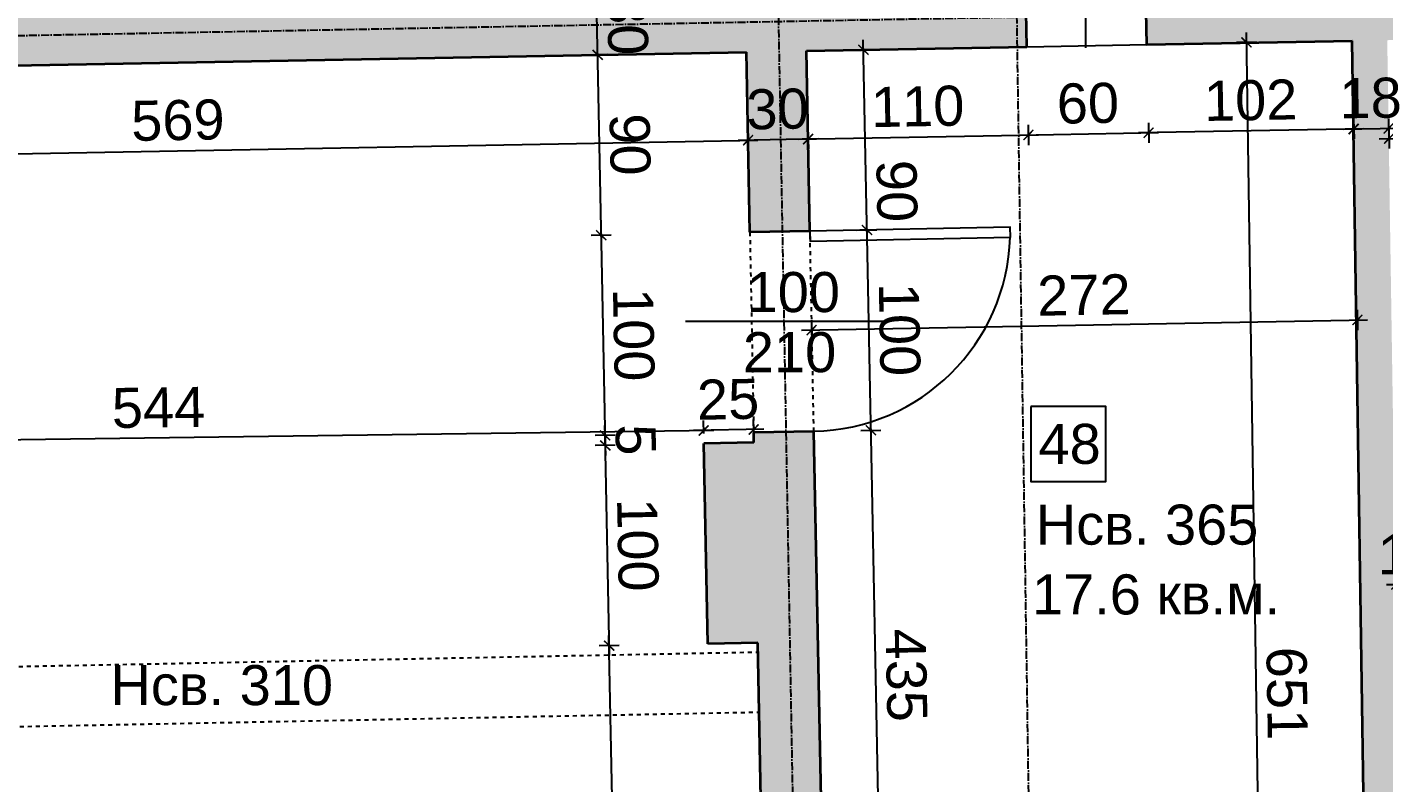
# Model space of a CAD drawing. Header units: inches. Extents: x -72385 to 39588, y -6525 to 66685.
# Drawn here: x -41456 to -40779, y 13448 to 13826 of the extents above; entities that cross this region are included whole.
import ezdxf

# ---------------------------------------------------------------- set-up
doc = ezdxf.new("R2010")
doc.units = ezdxf.units.IN
doc.header["$MEASUREMENT"] = 0
doc.linetypes.add('DashDot', pattern=[0.6, 0.4, -0.1, 0, -0.1])
doc.linetypes.add('Hidden', pattern=[0.4, 0.2, -0.2])
for name, color, linetype, lineweight in [('Врати', 251, 'Continuous', 25), ('Изгледни линии', 253, 'Continuous', 25), ('Линия на разрез', 252, 'DashDot', 25), ('Надписи Hсв', 252, 'Continuous', 25), ('Надписи врати', 252, 'Continuous', 25), ('Надписи коти външни', 252, 'Continuous', 25), ('Надписи коти вътрешни', 252, 'Continuous', 25), ('Надписи номера на пом.', 252, 'Continuous', 25), ('Надписи площ', 252, 'Continuous', 25), ('Надписи прозорци', 252, 'Continuous', 25), ('Оси', 252, 'DashDot', 25), ('Пунктир', 253, 'Hidden', 25), ('Разрезни линии', 7, 'Continuous', 35), ('Щрих стени', 254, 'Continuous', 25)]:
    doc.layers.add(name, color=color, linetype=linetype, lineweight=lineweight)
doc.styles.add('Arial Regular', font='arial.ttf')
doc.styles.get("Standard").update_dxf_attribs({"font": 'arial.ttf'})
doc.dimstyles.new('Annotative', dxfattribs={"dimscale": 0, "dimtxt": 20, "dimasz": 5, "dimexe": 5, "dimexo": 5, "dimgap": 5, "dimtad": 1, "dimdec": 0, "dimzin": 0, "dimdsep": 46, "dimtxsty": 'Standard', "dimblk": 'ARCHTICK', "dimcen": 5, "dimdle": 5, "dimadec": 0, "dimazin": 0, "dimtfac": 1, "dimtdec": 0, "dimtofl": 0, "dimtmove": 0, "dimatfit": 3, "dimldrblk": 'ARCHTICK', "dimfxl": 5, "dimfxlon": 1, "dimtolj": 1, "dimtzin": 0, "dimarcsym": 1})

# ---------------------------------------------------------------- blocks, each defined once
blk = doc.blocks.new('_ArchTick')
at = {"color": 0, "linetype": 'ByBlock', "const_width": 0.15}
blk.add_lwpolyline([(-0.5, -0.5), (0.5, 0.5)], dxfattribs=at)
blk = doc.blocks.new('*D3416')
at = {"layer": 'Defpoints', "color": 0, "ltscale": 50, "transparency": 16777216}
for p in [(-41063.28, 13623.93), (-41034.61, 13624.5), (-41054.6, 13188.74)]:
    blk.add_point(p, dxfattribs=at)
at = {"layer": 'Надписи коти вътрешни', "color": 0, "lineweight": -2, "ltscale": 50, "transparency": 16777216}
for p, q in [((-41025.84, 13184.32), (-41034.71, 13629.5)), ((-41039.61, 13624.4), (-41029.61, 13624.6)), ((-41030.94, 13189.22), (-41020.94, 13189.42))]:
    blk.add_line(p, q, dxfattribs=at)
at = {"layer": 'Надписи коти вътрешни', "color": 0, "lineweight": -2, "ltscale": 50, "transparency": 16777216, "xscale": 5, "yscale": 5, "zscale": 5}
for p, rotation in [((-41034.61, 13624.5), 91.14202416413228), ((-41025.94, 13189.32), 271.1420241641323)]:
    blk.add_blockref('_ArchTick', p, dxfattribs=dict(at, rotation=rotation))
at = {"layer": 'Надписи коти вътрешни', "color": 0, "ltscale": 50, "transparency": 16777216, "insert": (-41016.95, 13502.18), "char_height": 20, "attachment_point": 5, "rotation": 271.14202}
blk.add_mtext('\\A1;435', dxfattribs=at)
blk = doc.blocks.new('*D3423')
at = {"layer": 'Defpoints', "color": 0, "ltscale": 50, "transparency": 16777216}
for p in [(-40794.35, 13818.95), (-41066.8, 13813.9), (-40791.77, 13679.54)]:
    blk.add_point(p, dxfattribs=at)
at = {"layer": 'Надписи коти вътрешни', "color": 0, "lineweight": -2, "ltscale": 50, "transparency": 16777216}
for p, q in [((-40791.86, 13684.54), (-40791.67, 13674.54)), ((-41069.21, 13674.39), (-40786.77, 13679.63)), ((-41064.31, 13679.48), (-41064.12, 13669.49))]:
    blk.add_line(p, q, dxfattribs=at)
at = {"layer": 'Надписи коти вътрешни', "color": 0, "lineweight": -2, "ltscale": 50, "transparency": 16777216, "xscale": 5, "yscale": 5, "zscale": 5}
for p, rotation in [((-40791.77, 13679.54), 1.062315361867269), ((-41064.21, 13674.48), 181.0623153618672)]:
    blk.add_blockref('_ArchTick', p, dxfattribs=dict(at, rotation=rotation))
at = {"layer": 'Надписи коти вътрешни', "color": 0, "ltscale": 50, "transparency": 16777216, "insert": (-40928.27, 13692.05), "char_height": 20, "attachment_point": 5, "rotation": 1.06232}
blk.add_mtext('\\A1;272', dxfattribs=at)
blk = doc.blocks.new('*D3424')
at = {"layer": 'Defpoints', "color": 0, "ltscale": 50, "transparency": 16777216}
for p in [(-40847.1, 13818.15), (-40794.35, 13818.95), (-40784.49, 13168.28)]:
    blk.add_point(p, dxfattribs=at)
at = {"layer": 'Надписи коти вътрешни', "color": 0, "lineweight": -2, "ltscale": 50, "transparency": 16777216}
for p, q in [((-40837.16, 13162.48), (-40847.17, 13823.15)), ((-40842.1, 13818.23), (-40852.1, 13818.07)), ((-40832.24, 13167.55), (-40842.24, 13167.4))]:
    blk.add_line(p, q, dxfattribs=at)
at = {"layer": 'Надписи коти вътрешни', "color": 0, "lineweight": -2, "ltscale": 50, "transparency": 16777216, "xscale": 5, "yscale": 5, "zscale": 5}
for p, rotation in [((-40847.1, 13818.15), 90.86820834807364), ((-40837.24, 13167.48), 270.8682083480736)]:
    blk.add_blockref('_ArchTick', p, dxfattribs=dict(at, rotation=rotation))
at = {"layer": 'Надписи коти вътрешни', "color": 0, "ltscale": 50, "transparency": 16777216, "insert": (-40826.96, 13493.04), "char_height": 20, "attachment_point": 5, "rotation": 270.86821}
blk.add_mtext('\\A1;651', dxfattribs=at)
blk = doc.blocks.new('*D7565')
at = {"layer": 'Defpoints', "color": 0, "ltscale": 50, "transparency": 16777216}
for p in [(-40776.85, 13819.27), (-40654.84, 13821.54), (-40653.93, 13772.44)]:
    blk.add_point(p, dxfattribs=at)
at = {"layer": 'Надписи коти вътрешни', "color": 0, "lineweight": -2, "ltscale": 50, "transparency": 16777216}
for p, q in [((-40654.02, 13777.44), (-40653.83, 13767.44)), ((-40780.94, 13770.08), (-40648.93, 13772.53)), ((-40776.04, 13775.18), (-40775.85, 13765.18))]:
    blk.add_line(p, q, dxfattribs=at)
at = {"layer": 'Надписи коти вътрешни', "color": 0, "lineweight": -2, "ltscale": 50, "transparency": 16777216, "xscale": 5, "yscale": 5, "zscale": 5}
for p, rotation in [((-40775.94, 13770.18), 181.0623153618602), ((-40653.93, 13772.44), 1.062315361860234)]:
    blk.add_blockref('_ArchTick', p, dxfattribs=dict(at, rotation=rotation))
at = {"layer": 'Надписи коти вътрешни', "color": 0, "ltscale": 50, "transparency": 16777216, "insert": (-40715.21, 13786.35), "char_height": 20, "attachment_point": 5, "rotation": 1.06232}
blk.add_mtext('\\A1;122', dxfattribs=at)
blk = doc.blocks.new('*D3518')
at = {"layer": 'Defpoints', "color": 0, "ltscale": 50, "transparency": 16777216}
for p in [(-41171.03, 13811.89), (-41096.79, 13813.34), (-41095.04, 13723.33)]:
    blk.add_point(p, dxfattribs=at)
at = {"layer": 'Надписи коти вътрешни', "color": 0, "lineweight": -2, "ltscale": 50, "transparency": 16777216}
for p, q in [((-41169.17, 13716.88), (-41171.12, 13816.89)), ((-41166.03, 13811.99), (-41176.03, 13811.8)), ((-41164.27, 13721.98), (-41174.27, 13721.78))]:
    blk.add_line(p, q, dxfattribs=at)
at = {"layer": 'Надписи коти вътрешни', "color": 0, "lineweight": -2, "ltscale": 50, "transparency": 16777216, "xscale": 5, "yscale": 5, "zscale": 5}
for p, rotation in [((-41171.03, 13811.89), 91.11780323547154), ((-41169.27, 13721.88), 271.1178032354716)]:
    blk.add_blockref('_ArchTick', p, dxfattribs=dict(at, rotation=rotation))
at = {"layer": 'Надписи коти вътрешни', "color": 0, "ltscale": 50, "transparency": 16777216, "insert": (-41154.94, 13767.18), "char_height": 20, "attachment_point": 5, "rotation": 271.1178}
blk.add_mtext('\\A1;90', dxfattribs=at)
blk = doc.blocks.new('*D3519')
at = {"layer": 'Defpoints', "color": 0, "ltscale": 50, "transparency": 16777216}
for p in [(-41167.22, 13616.9), (-41117.98, 13617.86), (-41116.03, 13517.88)]:
    blk.add_point(p, dxfattribs=at)
at = {"layer": 'Надписи коти вътрешни', "color": 0, "lineweight": -2, "ltscale": 50, "transparency": 16777216}
for p, q in [((-41165.17, 13511.92), (-41167.32, 13621.9)), ((-41162.22, 13617), (-41172.22, 13616.8)), ((-41160.27, 13517.02), (-41170.27, 13516.82))]:
    blk.add_line(p, q, dxfattribs=at)
at = {"layer": 'Надписи коти вътрешни', "color": 0, "lineweight": -2, "ltscale": 50, "transparency": 16777216, "xscale": 5, "yscale": 5, "zscale": 5}
for p, rotation in [((-41167.22, 13616.9), 91.11780323548652), ((-41165.27, 13516.92), 271.1178032354865)]:
    blk.add_blockref('_ArchTick', p, dxfattribs=dict(at, rotation=rotation))
at = {"layer": 'Надписи коти вътрешни', "color": 0, "ltscale": 50, "transparency": 16777216, "insert": (-41151.04, 13567.21), "char_height": 20, "attachment_point": 5, "rotation": 271.1178}
blk.add_mtext('\\A1;100', dxfattribs=at)
blk = doc.blocks.new('*D3520')
at = {"layer": 'Defpoints', "color": 0, "ltscale": 50, "transparency": 16777216}
for p in [(-41091.04, 13518.37), (-41165.27, 13516.92), (-41084.11, 13163.44)]:
    blk.add_point(p, dxfattribs=at)
at = {"layer": 'Надписи коти вътрешни', "color": 0, "lineweight": -2, "ltscale": 50, "transparency": 16777216}
for p, q in [((-41158.25, 13156.99), (-41165.37, 13521.92)), ((-41160.27, 13517.02), (-41170.27, 13516.82)), ((-41153.35, 13162.09), (-41163.35, 13161.89))]:
    blk.add_line(p, q, dxfattribs=at)
at = {"layer": 'Надписи коти вътрешни', "color": 0, "lineweight": -2, "ltscale": 50, "transparency": 16777216, "xscale": 5, "yscale": 5, "zscale": 5}
for p, rotation in [((-41165.27, 13516.92), 91.1178032354829), ((-41158.35, 13161.99), 271.1178032354829)]:
    blk.add_blockref('_ArchTick', p, dxfattribs=dict(at, rotation=rotation))
at = {"layer": 'Надписи коти вътрешни', "color": 0, "ltscale": 50, "transparency": 16777216, "insert": (-41146.59, 13339.75), "char_height": 20, "attachment_point": 5, "rotation": 271.1178}
blk.add_mtext('\\A1;355', dxfattribs=at)
blk = doc.blocks.new('*D3521')
at = {"layer": 'Defpoints', "color": 0, "ltscale": 50, "transparency": 16777216}
for p in [(-41118.11, 13624.37), (-41117.98, 13617.86), (-41092.99, 13618.35)]:
    blk.add_point(p, dxfattribs=at)
at = {"layer": 'Надписи коти вътрешни', "color": 0, "lineweight": -2, "ltscale": 50, "transparency": 16777216}
for p, q in [((-41118.08, 13622.86), (-41118.21, 13629.37)), ((-41093.09, 13623.35), (-41093.21, 13629.86)), ((-41088.12, 13624.96), (-41123.11, 13624.27))]:
    blk.add_line(p, q, dxfattribs=at)
at = {"layer": 'Надписи коти вътрешни', "color": 0, "lineweight": -2, "ltscale": 50, "transparency": 16777216, "xscale": 5, "yscale": 5, "zscale": 5}
for p, rotation in [((-41118.11, 13624.37), 181.1178032354935), ((-41093.12, 13624.86), 1.117803235493522)]:
    blk.add_blockref('_ArchTick', p, dxfattribs=dict(at, rotation=rotation))
at = {"layer": 'Надписи коти вътрешни', "color": 0, "ltscale": 50, "transparency": 16777216, "insert": (-41105.91, 13639.82), "char_height": 20, "attachment_point": 5, "rotation": 1.1178}
blk.add_mtext('\\A1;25', dxfattribs=at)
blk = doc.blocks.new('*D3522')
at = {"layer": 'Defpoints', "color": 0, "ltscale": 50, "transparency": 16777216}
for p in [(-41661.97, 13616.82), (-41117.98, 13617.86), (-41661.88, 13610.34)]:
    blk.add_point(p, dxfattribs=at)
at = {"layer": 'Надписи коти вътрешни', "color": 0, "lineweight": -2, "ltscale": 50, "transparency": 16777216}
for p, q in [((-41118.05, 13622.86), (-41118.14, 13629.34)), ((-41113.07, 13624.41), (-41666.97, 13616.75)), ((-41661.95, 13615.34), (-41662.04, 13621.82))]:
    blk.add_line(p, q, dxfattribs=at)
at = {"layer": 'Надписи коти вътрешни', "color": 0, "lineweight": -2, "ltscale": 50, "transparency": 16777216, "xscale": 5, "yscale": 5, "zscale": 5}
for p, rotation in [((-41118.07, 13624.34), 0.7926589068166212), ((-41661.97, 13616.82), 180.7926589068166)]:
    blk.add_blockref('_ArchTick', p, dxfattribs=dict(at, rotation=rotation))
at = {"layer": 'Надписи коти вътрешни', "color": 0, "ltscale": 50, "transparency": 16777216, "insert": (-41390.23, 13635.75), "char_height": 20, "attachment_point": 5, "rotation": 0.79266}
blk.add_mtext('\\A1;544', dxfattribs=at)
blk = doc.blocks.new('*D3524')
at = {"layer": 'Defpoints', "color": 0, "ltscale": 50, "transparency": 16777216}
for p in [(-41066.8, 13813.9), (-40956.82, 13815.94), (-40956, 13771.92)]:
    blk.add_point(p, dxfattribs=at)
at = {"layer": 'Надписи коти вътрешни', "color": 0, "lineweight": -2, "ltscale": 50, "transparency": 16777216}
for p, q in [((-40956.09, 13776.92), (-40955.91, 13766.92)), ((-41070.98, 13769.79), (-40951, 13772.01)), ((-41066.07, 13774.88), (-41065.89, 13764.88))]:
    blk.add_line(p, q, dxfattribs=at)
at = {"layer": 'Надписи коти вътрешни', "color": 0, "lineweight": -2, "ltscale": 50, "transparency": 16777216, "xscale": 5, "yscale": 5, "zscale": 5}
for p, rotation in [((-41065.98, 13769.88), 181.0628680923575), ((-40956, 13771.92), 1.062868092357471)]:
    blk.add_blockref('_ArchTick', p, dxfattribs=dict(at, rotation=rotation))
at = {"layer": 'Надписи коти вътрешни', "color": 0, "ltscale": 50, "transparency": 16777216, "insert": (-41011.27, 13786.11), "char_height": 20, "attachment_point": 5, "rotation": 1.06287}
blk.add_mtext('\\A1;110', dxfattribs=at)
blk = doc.blocks.new('*D3525')
at = {"layer": 'Defpoints', "color": 0, "ltscale": 50, "transparency": 16777216}
for p in [(-40896.83, 13817.05), (-40794.35, 13818.95), (-40896.01, 13773.03)]:
    blk.add_point(p, dxfattribs=at)
at = {"layer": 'Надписи коти вътрешни', "color": 0, "lineweight": -2, "ltscale": 50, "transparency": 16777216}
for p, q in [((-40896.1, 13778.03), (-40895.92, 13768.03)), ((-40793.63, 13779.93), (-40793.44, 13769.93)), ((-40788.54, 13775.02), (-40901.01, 13772.94))]:
    blk.add_line(p, q, dxfattribs=at)
at = {"layer": 'Надписи коти вътрешни', "color": 0, "lineweight": -2, "ltscale": 50, "transparency": 16777216, "xscale": 5, "yscale": 5, "zscale": 5}
for p, rotation in [((-40896.01, 13773.03), 181.062315361856), ((-40793.54, 13774.93), 1.062315361856072)]:
    blk.add_blockref('_ArchTick', p, dxfattribs=dict(at, rotation=rotation))
at = {"layer": 'Надписи коти вътрешни', "color": 0, "ltscale": 50, "transparency": 16777216, "insert": (-40845.04, 13789.19), "char_height": 20, "attachment_point": 5, "rotation": 1.06232}
blk.add_mtext('\\A1;102', dxfattribs=at)
blk = doc.blocks.new('*D4660')
at = {"layer": 'Defpoints', "color": 0, "ltscale": 50, "transparency": 16777216}
for p in [(-40759.8, 13547.45), (-40772.3, 13518.53), (-40759.8, 13518.74)]:
    blk.add_point(p, dxfattribs=at)
at = {"layer": 'Надписи коти вътрешни', "color": 0, "lineweight": -2, "ltscale": 50, "transparency": 16777216}
for p, q in [((-40772.3, 13542.45), (-40772.3, 13552.45)), ((-40759.8, 13542.45), (-40759.8, 13552.45)), ((-40777.3, 13547.45), (-40754.8, 13547.45))]:
    blk.add_line(p, q, dxfattribs=at)
at = {"layer": 'Надписи коти вътрешни', "color": 0, "lineweight": -2, "ltscale": 50, "transparency": 16777216, "xscale": 5, "yscale": 5, "zscale": 5, "rotation": 180}
blk.add_blockref('_ArchTick', (-40772.3, 13547.45), dxfattribs=at)
at = {"layer": 'Надписи коти вътрешни', "color": 0, "lineweight": -2, "ltscale": 50, "transparency": 16777216, "xscale": 5, "yscale": 5, "zscale": 5}
blk.add_blockref('_ArchTick', (-40759.8, 13547.45), dxfattribs=at)
at = {"layer": 'Надписи коти вътрешни', "color": 0, "ltscale": 50, "transparency": 16777216, "insert": (-40766.05, 13562.49), "char_height": 20, "attachment_point": 5}
blk.add_mtext('\\A1;12', dxfattribs=at)
blk = doc.blocks.new('*D3541')
at = {"layer": 'Defpoints', "color": 0, "ltscale": 50, "transparency": 16777216}
for p in [(-40896.83, 13817.05), (-40956.82, 13815.94), (-40896.01, 13773.03)]:
    blk.add_point(p, dxfattribs=at)
at = {"layer": 'Надписи коти вътрешни', "color": 0, "lineweight": -2, "ltscale": 50, "transparency": 16777216}
for p, q in [((-40956.09, 13776.92), (-40955.91, 13766.92)), ((-40896.1, 13778.03), (-40895.92, 13768.03)), ((-40961, 13771.83), (-40891.01, 13773.12))]:
    blk.add_line(p, q, dxfattribs=at)
at = {"layer": 'Надписи коти вътрешни', "color": 0, "lineweight": -2, "ltscale": 50, "transparency": 16777216, "xscale": 5, "yscale": 5, "zscale": 5}
for p, rotation in [((-40896.01, 13773.03), 1.062315361874279), ((-40956, 13771.92), 181.0623153618743)]:
    blk.add_blockref('_ArchTick', p, dxfattribs=dict(at, rotation=rotation))
at = {"layer": 'Надписи коти вътрешни', "color": 0, "ltscale": 50, "transparency": 16777216, "insert": (-40926.29, 13787.68), "char_height": 20, "attachment_point": 5, "rotation": 1.06232}
blk.add_mtext('\\A1;60', dxfattribs=at)
blk = doc.blocks.new('*D3542')
at = {"layer": 'Defpoints', "color": 0, "ltscale": 50, "transparency": 16777216}
for p in [(-41065.04, 13723.92), (-41036.57, 13724.47), (-41063.09, 13623.93)]:
    blk.add_point(p, dxfattribs=at)
at = {"layer": 'Надписи коти вътрешни', "color": 0, "lineweight": -2, "ltscale": 50, "transparency": 16777216}
for p, q in [((-41034.52, 13619.49), (-41036.66, 13729.47)), ((-41041.56, 13724.37), (-41031.57, 13724.57)), ((-41039.61, 13624.39), (-41029.62, 13624.59))]:
    blk.add_line(p, q, dxfattribs=at)
at = {"layer": 'Надписи коти вътрешни', "color": 0, "lineweight": -2, "ltscale": 50, "transparency": 16777216, "xscale": 5, "yscale": 5, "zscale": 5}
for p, rotation in [((-41036.57, 13724.47), 91.11780323548223), ((-41034.61, 13624.49), 271.1178032354823)]:
    blk.add_blockref('_ArchTick', p, dxfattribs=dict(at, rotation=rotation))
at = {"layer": 'Надписи коти вътрешни', "color": 0, "ltscale": 50, "transparency": 16777216, "insert": (-41020.38, 13674.78), "char_height": 20, "attachment_point": 5, "rotation": 271.1178}
blk.add_mtext('\\A1;100', dxfattribs=at)
blk = doc.blocks.new('*D3543')
at = {"layer": 'Defpoints', "color": 0, "ltscale": 50, "transparency": 16777216}
for p in [(-41066.8, 13813.9), (-41038.32, 13814.45), (-41065.04, 13723.92)]:
    blk.add_point(p, dxfattribs=at)
at = {"layer": 'Надписи коти вътрешни', "color": 0, "lineweight": -2, "ltscale": 50, "transparency": 16777216}
for p, q in [((-41036.47, 13719.47), (-41038.42, 13819.45)), ((-41043.32, 13814.36), (-41033.32, 13814.55)), ((-41041.56, 13724.37), (-41031.57, 13724.57))]:
    blk.add_line(p, q, dxfattribs=at)
at = {"layer": 'Надписи коти вътрешни', "color": 0, "lineweight": -2, "ltscale": 50, "transparency": 16777216, "xscale": 5, "yscale": 5, "zscale": 5}
for p, rotation in [((-41038.32, 13814.45), 91.11780323548686), ((-41036.57, 13724.47), 271.1178032354869)]:
    blk.add_blockref('_ArchTick', p, dxfattribs=dict(at, rotation=rotation))
at = {"layer": 'Надписи коти вътрешни', "color": 0, "ltscale": 50, "transparency": 16777216, "insert": (-41021.73, 13743.94), "char_height": 20, "attachment_point": 5, "rotation": 271.1178}
blk.add_mtext('\\A1;90', dxfattribs=at)
blk = doc.blocks.new('*D7567')
at = {"layer": 'Defpoints', "color": 0, "ltscale": 50, "transparency": 16777216}
for p in [(-41096.79, 13813.34), (-41665.39, 13802.8), (-41095.98, 13769.29)]:
    blk.add_point(p, dxfattribs=at)
at = {"layer": 'Надписи коти вътрешни', "color": 0, "lineweight": -2, "ltscale": 50, "transparency": 16777216}
for p, q in [((-41669.57, 13758.65), (-41090.98, 13769.38)), ((-41096.07, 13774.29), (-41095.88, 13764.29)), ((-41664.66, 13763.74), (-41664.48, 13753.75))]:
    blk.add_line(p, q, dxfattribs=at)
at = {"layer": 'Надписи коти вътрешни', "color": 0, "lineweight": -2, "ltscale": 50, "transparency": 16777216, "xscale": 5, "yscale": 5, "zscale": 5}
for p, rotation in [((-41095.98, 13769.29), 1.062315361866213), ((-41664.57, 13758.74), 181.0623153618662)]:
    blk.add_blockref('_ArchTick', p, dxfattribs=dict(at, rotation=rotation))
at = {"layer": 'Надписи коти вътрешни', "color": 0, "ltscale": 50, "transparency": 16777216, "insert": (-41380.56, 13779.23), "char_height": 20, "attachment_point": 5, "rotation": 1.06232}
blk.add_mtext('\\A1;569', dxfattribs=at)
blk = doc.blocks.new('*D3554')
at = {"layer": 'Defpoints', "color": 0, "ltscale": 50, "transparency": 16777216}
for p in [(-41095.04, 13723.33), (-41167.32, 13621.9), (-41093.09, 13623.35)]:
    blk.add_point(p, dxfattribs=at)
at = {"layer": 'Надписи коти вътрешни', "color": 0, "lineweight": -2, "ltscale": 50, "transparency": 16777216}
for p, q in [((-41164.27, 13721.98), (-41174.27, 13721.78)), ((-41169.37, 13726.88), (-41167.22, 13616.9)), ((-41162.32, 13622), (-41172.32, 13621.8))]:
    blk.add_line(p, q, dxfattribs=at)
at = {"layer": 'Надписи коти вътрешни', "color": 0, "lineweight": -2, "ltscale": 50, "transparency": 16777216, "xscale": 5, "yscale": 5, "zscale": 5}
for p, rotation in [((-41169.27, 13721.88), 91.1178032354781), ((-41167.32, 13621.9), 271.1178032354781)]:
    blk.add_blockref('_ArchTick', p, dxfattribs=dict(at, rotation=rotation))
at = {"layer": 'Надписи коти вътрешни', "color": 0, "ltscale": 50, "transparency": 16777216, "insert": (-41153.09, 13672.19), "char_height": 20, "attachment_point": 5, "rotation": 271.1178}
blk.add_mtext('\\A1;100', dxfattribs=at)
blk = doc.blocks.new('*D4663')
at = {"layer": 'Defpoints', "color": 0, "ltscale": 50, "transparency": 16777216}
for p in [(-41093.09, 13623.35), (-41167.22, 13616.9), (-41092.99, 13618.35)]:
    blk.add_point(p, dxfattribs=at)
at = {"layer": 'Надписи коти вътрешни', "color": 0, "lineweight": -2, "ltscale": 50, "transparency": 16777216}
for p, q in [((-41167.32, 13621.9), (-41167.42, 13626.9)), ((-41162.32, 13622), (-41172.32, 13621.8)), ((-41162.22, 13617), (-41172.22, 13616.8)), ((-41167.22, 13616.9), (-41167.12, 13611.9))]:
    blk.add_line(p, q, dxfattribs=at)
at = {"layer": 'Надписи коти вътрешни', "color": 0, "lineweight": -2, "ltscale": 50, "transparency": 16777216, "xscale": 5, "yscale": 5, "zscale": 5}
for p, rotation in [((-41167.32, 13621.9), 271.1178032353576), ((-41167.22, 13616.9), 91.1178032353576)]:
    blk.add_blockref('_ArchTick', p, dxfattribs=dict(at, rotation=rotation))
at = {"layer": 'Надписи коти вътрешни', "color": 0, "ltscale": 50, "transparency": 16777216, "insert": (-41152.1, 13619.7), "char_height": 20, "attachment_point": 5, "rotation": 271.1178}
blk.add_mtext('\\A1;5', dxfattribs=at)
blk = doc.blocks.new('*D6671')
at = {"layer": 'Defpoints', "color": 0, "ltscale": 10, "transparency": 16777216}
for p in [(-41691.11, 14109.57), (-41080.76, 13828.45), (-41685.65, 13817.15)]:
    blk.add_point(p, dxfattribs=at)
at = {"layer": 'Надписи коти външни', "color": 0, "lineweight": -2, "ltscale": 10, "transparency": 16777216}
for p, q in [((-41086.13, 14115.87), (-41086.31, 14125.87)), ((-41081.22, 14120.97), (-41696.11, 14109.48)), ((-41691.02, 14104.57), (-41691.21, 14114.57))]:
    blk.add_line(p, q, dxfattribs=at)
at = {"layer": 'Надписи коти външни', "color": 0, "lineweight": -2, "ltscale": 10, "transparency": 16777216, "xscale": 5, "yscale": 5, "zscale": 5}
for p, rotation in [((-41086.22, 14120.87), 1.070173254530777), ((-41691.11, 14109.57), 181.0701732545307)]:
    blk.add_blockref('_ArchTick', p, dxfattribs=dict(at, rotation=rotation))
at = {"layer": 'Надписи коти външни', "color": 0, "ltscale": 10, "transparency": 16777216, "insert": (-41388.95, 14130.43), "char_height": 20, "attachment_point": 5, "rotation": 1.07017}
blk.add_mtext('\\A1;605', dxfattribs=at)
blk = doc.blocks.new('*D7551')
at = {"layer": 'Defpoints', "color": 0, "ltscale": 10, "transparency": 16777216}
for p in [(-41171.59, 13841.96), (-41149.72, 13842.37), (-41149.16, 13812.37)]:
    blk.add_point(p, dxfattribs=at)
at = {"layer": 'Надписи коти вътрешни', "color": 0, "lineweight": -2, "ltscale": 10, "transparency": 16777216}
for p, q in [((-41170.94, 13806.97), (-41171.68, 13846.96)), ((-41166.59, 13842.05), (-41176.59, 13841.87)), ((-41166.03, 13812.06), (-41176.03, 13811.87))]:
    blk.add_line(p, q, dxfattribs=at)
at = {"layer": 'Надписи коти вътрешни', "color": 0, "lineweight": -2, "ltscale": 10, "transparency": 16777216, "xscale": 5, "yscale": 5, "zscale": 5}
for p, rotation in [((-41171.59, 13841.96), 91.06231536186587), ((-41171.03, 13811.97), 271.0623153618658)]:
    blk.add_blockref('_ArchTick', p, dxfattribs=dict(at, rotation=rotation))
at = {"layer": 'Надписи коти вътрешни', "color": 0, "ltscale": 10, "transparency": 16777216, "insert": (-41156.1, 13827.24), "char_height": 20, "attachment_point": 5, "rotation": 271.06232}
blk.add_mtext('\\A1;30', dxfattribs=at)
blk = doc.blocks.new('*D7564')
at = {"layer": 'Defpoints', "color": 0, "ltscale": 10, "transparency": 16777216}
for p in [(-40793.91, 13789.82), (-40776.41, 13790.09), (-40776.19, 13775.21)]:
    blk.add_point(p, dxfattribs=at)
at = {"layer": 'Надписи коти вътрешни', "color": 0, "lineweight": -2, "ltscale": 10, "transparency": 16777216}
for p, q in [((-40793.76, 13779.95), (-40793.61, 13769.95)), ((-40776.26, 13780.21), (-40776.11, 13770.21)), ((-40798.68, 13774.87), (-40771.19, 13775.29))]:
    blk.add_line(p, q, dxfattribs=at)
at = {"layer": 'Надписи коти вътрешни', "color": 0, "lineweight": -2, "ltscale": 10, "transparency": 16777216, "xscale": 5, "yscale": 5, "zscale": 5}
for p, rotation in [((-40793.68, 13774.95), 180.8682083480752), ((-40776.19, 13775.21), 0.8682083480752327)]:
    blk.add_blockref('_ArchTick', p, dxfattribs=dict(at, rotation=rotation))
at = {"layer": 'Надписи коти вътрешни', "color": 0, "ltscale": 10, "transparency": 16777216, "insert": (-40785.17, 13790.29), "char_height": 20, "attachment_point": 5, "rotation": 0.86821}
blk.add_mtext('\\A1;18', dxfattribs=at)
blk = doc.blocks.new('*D7566')
at = {"layer": 'Defpoints', "color": 0, "ltscale": 10, "transparency": 16777216}
for p in [(-41096.2, 13782.87), (-41066.2, 13783.45), (-41095.93, 13769.29)]:
    blk.add_point(p, dxfattribs=at)
at = {"layer": 'Надписи коти вътрешни', "color": 0, "lineweight": -2, "ltscale": 10, "transparency": 16777216}
for p, q in [((-41060.94, 13769.98), (-41100.93, 13769.2)), ((-41096.03, 13774.29), (-41095.84, 13764.29)), ((-41066.04, 13774.88), (-41065.84, 13764.88))]:
    blk.add_line(p, q, dxfattribs=at)
at = {"layer": 'Надписи коти вътрешни', "color": 0, "lineweight": -2, "ltscale": 10, "transparency": 16777216, "xscale": 5, "yscale": 5, "zscale": 5}
for p, rotation in [((-41095.93, 13769.29), 181.117803235489), ((-41065.94, 13769.88), 1.117803235489045)]:
    blk.add_blockref('_ArchTick', p, dxfattribs=dict(at, rotation=rotation))
at = {"layer": 'Надписи коти вътрешни', "color": 0, "ltscale": 10, "transparency": 16777216, "insert": (-41081.23, 13784.8), "char_height": 20, "attachment_point": 5, "rotation": 1.1178}
blk.add_mtext('\\A1;30', dxfattribs=at)

msp = doc.modelspace()

# ---------------------------------------------------------------- hatches: boundary and pattern name
at = {"layer": 'Щрих стени', "ltscale": 10}
h = msp.add_hatch(color=256, dxfattribs=at)
h.dxf.hatch_style = 1
h.paths.add_polyline_path([(-40957.37, 13845.93), (-41700.93, 13832.14), (-41699.11, 13732.62), (-41664.12, 13733.26), (-41665.39, 13802.8), (-41096.79, 13813.34), (-41095.04, 13723.33), (-41065.04, 13723.92), (-41066.8, 13813.9), (-40956.82, 13815.94)])
h.paths.add_polyline_path([(-41063.09, 13623.93), (-41093.09, 13623.35), (-41092.99, 13618.35), (-41117.98, 13617.86), (-41116.03, 13517.88), (-41091.04, 13518.37), (-41084.11, 13163.44), (-41114.11, 13162.85), (-41112.74, 13092.86), (-41082.75, 13093.45), (-41082.03, 13056.75), (-41052.04, 13057.34), (-41053.52, 13133.6), (-40989, 13134.58), (-40989.46, 13164.83), (-41029.12, 13164.17), (-41029.6, 13189.16), (-41054.6, 13188.74)])
h.paths.add_polyline_path([(-41661.39, 13583.29), (-41696.38, 13582.65), (-41693.1, 13402.68), (-41658.11, 13403.32)])
h.paths.add_polyline_path([(-41655.38, 13253.34), (-41690.37, 13252.7), (-41687.36, 13087.73), (-41652.37, 13088.37)])
h.paths.add_polyline_path([(-41050.09, 12957.35), (-41080.08, 12956.77), (-41078.32, 12866.67), (-41648.09, 12853.41), (-41649.64, 12938.39), (-41684.63, 12937.76), (-41682.53, 12822.6), (-40957.66, 12839.47), (-40958.35, 12869.47), (-41048.33, 12867.37)])
h.paths.add_polyline_path([(-40683.43, 12875.87), (-40808.4, 12872.96), (-40807.7, 12842.97), (-40682.73, 12845.88)])
h.paths.add_polyline_path([(-40672.01, 13170.16), (-40766.99, 13168.57), (-40771.84, 13488.53), (-40759.34, 13488.74), (-40759.8, 13518.74), (-40772.3, 13518.53), (-40776.85, 13819.27), (-40654.84, 13821.54), (-40655.39, 13851.53), (-40897.38, 13847.04), (-40896.83, 13817.05), (-40794.35, 13818.95), (-40784.49, 13168.28), (-40889.48, 13166.51), (-40889.01, 13136.11), (-40671.54, 13139.42)])
h.paths.add_polyline_path([(-40439.41, 13825.53), (-40409.88, 13826.08), (-40410.43, 13856.07), (-40505.42, 13854.31), (-40504.86, 13824.32), (-40481.9, 13824.74), (-40475.6, 13408.49), (-40433.1, 13409.14)])
h.paths.add_polyline_path([(-40431.59, 13309.15), (-40474.08, 13308.5), (-40474, 13303.5), (-40499, 13303.09), (-40497.03, 13173.1), (-40572.02, 13171.84), (-40571.55, 13140.94), (-39910.34, 13151.01), (-39910.82, 13182.94), (-40429.54, 13174.23)])
h.paths.add_polyline_path([(-40408.82, 12895.99), (-40455.16, 12894.98), (-40454.84, 12881.19), (-40533.47, 12879.36), (-40532.77, 12849.37), (-40407.81, 12852.28)])
h.paths.add_polyline_path([(-40133.89, 12902.02), (-40258.86, 12899.28), (-40257.85, 12855.77), (-40132.88, 12858.68)])

# ---------------------------------------------------------------- linework, layer by layer
at = {"layer": 'Врати', "ltscale": 50}
msp.add_lwpolyline([(-41065.04, 13723.92), (-41064.95, 13718.92), (-40964.96, 13720.87), (-40965.06, 13725.87)], close=True, dxfattribs=at)
msp.add_arc((-41065.04, 13723.92), 100, 271.1178, 358.25182, dxfattribs=at)
at = {"layer": 'Изгледни линии', "ltscale": 50}
msp.add_line((-40956.82, 13815.94), (-40896.83, 13817.05), dxfattribs=at)
at = {"layer": 'Линия на разрез', "ltscale": 10}
msp.add_line((-40944.76, 12711.35), (-40961.95, 13845.85), dxfattribs=at)
at = {"layer": 'Надписи врати', "ltscale": 50}
msp.add_line((-41127.2, 13678.96), (-41027.2, 13678.96), dxfattribs=at)
at = {"layer": 'Надписи номера на пом.', "ltscale": 50}
msp.add_lwpolyline([(-40954.81, 13636.36), (-40954.81, 13598.86), (-40917.31, 13598.86), (-40917.31, 13636.36)], close=True, dxfattribs=at)
at = {"layer": 'Надписи прозорци', "ltscale": 50}
msp.add_line((-40927.38, 13815.39), (-40927.38, 13939.63), dxfattribs=at)
at = {"layer": 'Оси', "ltscale": 10}
for p, q in [((-41087.91, 14221.08), (-41055.68, 12452.09)), ((-42083.09, 13810.06), (-37346.4, 13897.89))]:
    msp.add_line(p, q, dxfattribs=at)
at = {"layer": 'Пунктир', "ltscale": 10}
for p, q in [((-41095.04, 13723.33), (-41093.09, 13623.35)), ((-41063.09, 13623.93), (-41065.04, 13723.92)), ((-41659.92, 13502.63), (-41090.95, 13513.73)), ((-41659.37, 13472.63), (-41090.36, 13483.74))]:
    msp.add_line(p, q, dxfattribs=at)
at = {"layer": 'Разрезни линии', "ltscale": 50}
for p, q in [((-40956.82, 13815.94), (-40957.37, 13845.93)), ((-40896.83, 13817.05), (-40897.38, 13847.04)), ((-40896.83, 13817.05), (-40794.35, 13818.95)), ((-40784.49, 13168.28), (-40794.35, 13818.95)), ((-41665.39, 13802.8), (-41096.79, 13813.34)), ((-41095.04, 13723.33), (-41096.79, 13813.34)), ((-41066.8, 13813.9), (-40956.82, 13815.94)), ((-41065.04, 13723.92), (-41066.8, 13813.9)), ((-41065.04, 13723.92), (-41095.04, 13723.33)), ((-41063.09, 13623.93), (-41093.09, 13623.35)), ((-41092.99, 13618.35), (-41093.09, 13623.35)), ((-41054.6, 13188.74), (-41063.09, 13623.93)), ((-41092.99, 13618.35), (-41117.98, 13617.86)), ((-41116.03, 13517.88), (-41117.98, 13617.86)), ((-41091.04, 13518.37), (-41116.03, 13517.88)), ((-41084.11, 13163.44), (-41091.04, 13518.37))]:
    msp.add_line(p, q, dxfattribs=at)

# ---------------------------------------------------------------- texts
at = {"layer": 'Надписи Hсв', "ltscale": 100, "char_height": 20, "width": 180.4891, "attachment_point": 1, "style": 'Arial Regular'}
for s, insert in [('\\pxt8;Hсв. 365', (-40952.31, 13587.34)), ('\\pxt8;Hсв. 310', (-41414.23, 13507.2))]:
    msp.add_mtext(s, dxfattribs=dict(at, insert=insert))
at = {"layer": 'Надписи врати', "ltscale": 100, "char_height": 20, "width": 180.4891, "attachment_point": 1, "style": 'Arial Regular'}
for s, insert in [('100', (-41096.66, 13703.48)), ('210', (-41098.54, 13673.48))]:
    msp.add_mtext(s, dxfattribs=dict(at, insert=insert))
at = {"layer": 'Надписи номера на пом.', "ltscale": 100, "insert": (-41025.66, 13627.68), "char_height": 20, "width": 180.4891, "attachment_point": 1, "style": 'Arial Regular'}
msp.add_mtext('\\pxqc;48', dxfattribs=at)
at = {"layer": 'Надписи площ', "ltscale": 100, "insert": (-40954.21, 13552.49), "char_height": 20, "width": 180.4891, "attachment_point": 1, "style": 'Arial Regular'}
msp.add_mtext('17.6 кв.м.', dxfattribs=at)

# ---------------------------------------------------------------- dimensions: what is measured, and where the dimension line sits
at = {"layer": 'Надписи коти външни', "ltscale": 10}
dim = msp.add_aligned_dim(p1=(-41080.76, 13828.45), p2=(-41685.65, 13817.15), distance=-292.48, dimstyle='Annotative', override={"dimscale": 0, "dimtix": 0, "dimtofl": 0, "dimtmove": 0, "dimatfit": 3}, dxfattribs=at)
dim.commit()
dim.dimension.update_dxf_attribs({"geometry": '*D6671', "text_midpoint": (-41388.95, 14130.43)})
at = {"layer": 'Надписи коти вътрешни', "ltscale": 10}
for base, p1, p2, angle, picture, middle in [((-41171.59, 13841.96), (-41149.16, 13812.37), (-41149.72, 13842.37), 91.06232, '*D7551', (-41171.31, 13826.96)), ((-40776.19, 13775.21), (-40793.91, 13789.82), (-40776.41, 13790.09), 0.86821, '*D7564', (-40784.94, 13775.08)), ((-41095.93, 13769.29), (-41066.2, 13783.45), (-41096.2, 13782.87), 181.1178, '*D7566', (-41080.94, 13769.59))]:
    dim = msp.add_linear_dim(base=base, p1=p1, p2=p2, angle=angle, dimstyle='Annotative', override={"dimscale": 0, "dimtix": 0, "dimtofl": 0, "dimtmove": 0, "dimatfit": 3}, dxfattribs=at)
    dim.commit()
    dim.dimension.update_dxf_attribs({"geometry": picture, "text_midpoint": middle, "dimtype": 129})
at = {"layer": 'Надписи коти вътрешни', "ltscale": 50}
for p1, p2, distance, picture, middle in [((-40784.49, 13168.28), (-40794.35, 13818.95), 52.75, '*D3424', (-40826.96, 13493.04)), ((-41095.04, 13723.33), (-41096.79, 13813.34), 74.25, '*D3518', (-41154.94, 13767.18)), ((-41066.8, 13813.9), (-40794.35, 13818.95), -139.44, '*D3423', (-40928.27, 13692.05)), ((-40956.82, 13815.94), (-40896.83, 13817.05), -44.03, '*D3541', (-40926.29, 13787.68)), ((-40776.85, 13819.27), (-40654.84, 13821.54), -49.11, '*D7565', (-40715.21, 13786.35)), ((-41665.39, 13802.8), (-41096.79, 13813.34), -44.06, '*D7567', (-41380.56, 13779.23)), ((-41066.8, 13813.9), (-40956.82, 13815.94), -44.03, '*D3524', (-41011.27, 13786.11)), ((-41063.09, 13623.93), (-41065.04, 13723.92), -28.48, '*D3542', (-41020.38, 13674.78)), ((-41095.04, 13723.33), (-41093.09, 13623.35), -74.25, '*D3554', (-41153.09, 13672.19)), ((-41117.98, 13617.86), (-41661.88, 13610.34), -6.48, '*D3522', (-41390.23, 13635.75)), ((-41116.03, 13517.88), (-41117.98, 13617.86), 49.25, '*D3519', (-41151.04, 13567.21)), ((-41084.11, 13163.44), (-41091.04, 13518.37), 74.25, '*D3520', (-41146.59, 13339.75))]:
    dim = msp.add_aligned_dim(p1=p1, p2=p2, distance=distance, dimstyle='Annotative', override={"dimscale": 0, "dimtix": 0, "dimtofl": 0, "dimtmove": 0, "dimatfit": 3}, dxfattribs=at)
    dim.commit()
    dim.dimension.update_dxf_attribs({"geometry": picture, "text_midpoint": middle})
for base, p1, p2, angle, picture, middle in [((-41038.32, 13814.45), (-41065.04, 13723.92), (-41066.8, 13813.9), 91.1178, '*D3543', (-41036.94, 13743.64)), ((-40896.01, 13773.03), (-40794.35, 13818.95), (-40896.83, 13817.05), 181.06232, '*D3525', (-40844.76, 13773.98)), ((-41118.11, 13624.37), (-41092.99, 13618.35), (-41117.98, 13617.86), 181.1178, '*D3521', (-41105.61, 13624.61)), ((-41167.22, 13616.9), (-41093.09, 13623.35), (-41092.99, 13618.35), 271.1178, '*D4663', (-41167.27, 13619.4)), ((-41034.61, 13624.5), (-41054.6, 13188.74), (-41063.28, 13623.93), 91.14202, '*D3416', (-41032.17, 13501.88))]:
    dim = msp.add_linear_dim(base=base, p1=p1, p2=p2, angle=angle, dimstyle='Annotative', override={"dimscale": 0, "dimtix": 0, "dimtofl": 0, "dimtmove": 0, "dimatfit": 3}, dxfattribs=at)
    dim.commit()
    dim.dimension.update_dxf_attribs({"geometry": picture, "text_midpoint": middle, "dimtype": 129})
dim = msp.add_linear_dim(base=(-40759.7989, 13547.4457), p1=(-40772.2971, 13518.5291), p2=(-40759.7989, 13518.7389), dimstyle='Annotative', override={"dimscale": 0, "dimtix": 0, "dimtofl": 0, "dimtmove": 0, "dimatfit": 3}, dxfattribs=at)
dim.commit()
dim.dimension.update_dxf_attribs({"geometry": '*D4660', "text_midpoint": (-40766.048, 13547.4457), "dimtype": 128})

doc.saveas('drawing.dxf')
